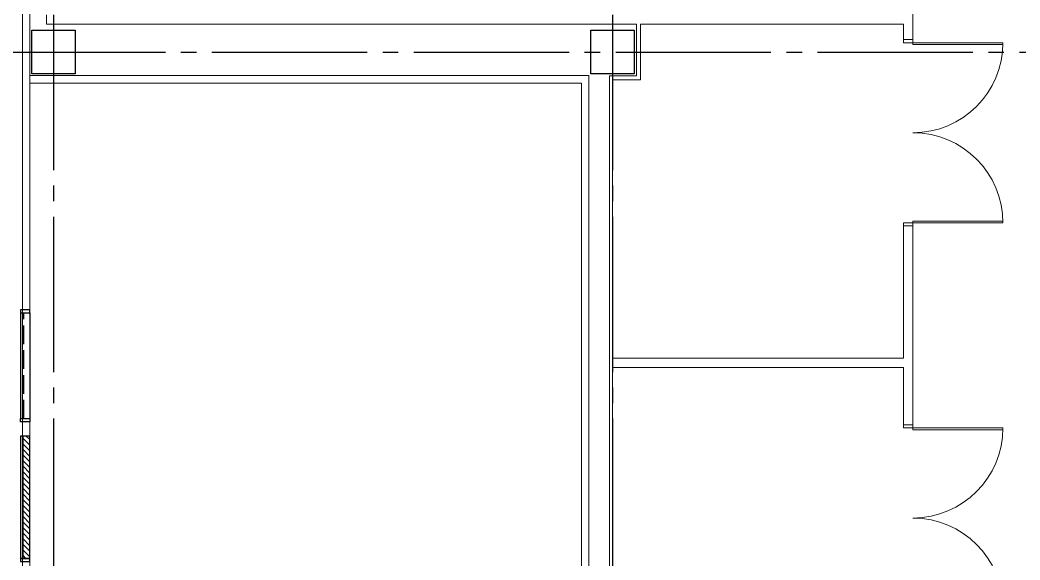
# Model space of a CAD drawing. Header units: millimetres. Extents: x -960 to 41501, y -1010 to 11880.
# Drawn here: x -54 to 1556, y 5182 to 6051 of the extents above; entities that cross this region are included whole.
import ezdxf
from ezdxf.enums import TextEntityAlignment as Align

# ---------------------------------------------------------------- set-up
doc = ezdxf.new("R2010")
doc.units = ezdxf.units.MM
doc.header["$LTSCALE"] = 100
for name, pattern in [('X-S-FAB-L10$0$COL-CEN-LIN', [3.25, 2.5, -0.25, 0.25, -0.25]), ('X-S-FAB-L10$0$HIDDEN', [0.4, 0.3, -0.1]), ('X-S-FAB-L10$0$JJP_虛線(退縮線、投影線、地下室範圍、非屬本工程、圖面分區)', [0.45, 0.3, -0.15])]:
    doc.linetypes.add(name, pattern=pattern)
for name, color, linetype in [('0-xref', 7, 'Continuous'), ('X-S-FAB-L10$0$0-DIM-TXT', 8, 'Continuous'), ('X-S-FAB-L10$0$A-WALL-EX', 8, 'Continuous'), ('X-S-FAB-L10$0$A-WALL-IN', 8, 'Continuous'), ('X-S-FAB-L10$0$BLOCK', 8, 'Continuous'), ('X-S-FAB-L10$0$CCL', 8, 'X-S-FAB-L10$0$COL-CEN-LIN'), ('X-S-FAB-L10$0$COL-S', 8, 'Continuous'), ('X-S-FAB-L10$0$Door', 8, 'Continuous'), ('X-S-FAB-L10$0$WALL_188K_EX', 8, 'Continuous'), ('X-S-FAB-L10$0$WIN', 8, 'Continuous'), ('X-S-FAB-L10$0$WIN-S', 8, 'Continuous')]:
    doc.layers.add(name, color=color, linetype=linetype)
doc.styles.add('X-S-FAB-L10$0$CHINA', font='simplex.shx', dxfattribs={"width": 0.75, "bigfont": 'chineset.shx'})
doc.styles.add('X-S-FAB-L10$0$Standard', font='', dxfattribs={"width": 0.8})
doc.styles.add('X-S-FAB-L10$0$TG_NOTE_TEXT', font='simplex.shx', dxfattribs={"width": 0.75, "bigfont": 'chineset.shx'})
doc.styles.get('X-S-FAB-L10$0$Standard').set_extended_font_data('Microsoft JhengHei')

# ---------------------------------------------------------------- blocks, each defined once
blk = doc.blocks.new('X-S-FAB-L10$0$FAB2-L05')
at = {"layer": 'X-S-FAB-L10$0$CCL'}
for p, q in [((-26160, 11005), (-26160, 0)), ((-25260, 11005), (-25260, 0)), ((-26880, 6720), (1210, 6720))]:
    blk.add_line(p, q, dxfattribs=at)
at = {"layer": 'X-S-FAB-L10$0$COL-S'}
for points in [[(-26195, 6755), (-26125, 6755), (-26125, 6685), (-26195, 6685)], [(-25295, 6755), (-25225, 6755), (-25225, 6685), (-25295, 6685)]]:
    blk.add_lwpolyline(points, close=True, dxfattribs=at)
blk = doc.blocks.new('X-S-FAB-L10')
at = {"layer": 'X-S-FAB-L10$0$WALL_188K_EX'}
h = blk.add_hatch(dxfattribs=at)
h.set_pattern_fill('LINE', color=256, scale=2, angle=-45)
h.set_pattern_definition([(315, (-53, 5283.3556), (4.49013, 4.49013), [])])
h.paths.add_polyline_path([(-49.5, 5382), (-49.5, 5185), (-38, 5185), (-38, 5382)])
at = {"layer": 'X-S-FAB-L10$0$A-WALL-EX', "linetype": 'X-S-FAB-L10$0$JJP_虛線(退縮線、投影線、地下室範圍、非屬本工程、圖面分區)', "lineweight": 0}
blk.add_line((-50, 8288), (-50, -253), dxfattribs=at)
at = {"layer": 'X-S-FAB-L10$0$A-WALL-EX', "lineweight": 0}
for p, q in [((-50, 6495), (-50, 5585)), ((-38, 5585), (-38, 6495)), ((-50, 5585), (-38, 5585)), ((-50, 5585), (-50, 5465)), ((-38, 5465), (-38, 5585)), ((-50, 5465), (-50, 5380)), ((-38, 5380), (-38, 5465))]:
    blk.add_line(p, q, dxfattribs=at)
at = {"layer": 'X-S-FAB-L10$0$A-WALL-EX', "linetype": 'X-S-FAB-L10$0$JJP_虛線(退縮線、投影線、地下室範圍、非屬本工程、圖面分區)', "lineweight": 0, "flags": 128}
for points in [[(-50, 8300), (-50, -265)], [(-38, -253), (-38, 8288)], [(-50, 5380), (-50, 3055)], [(-38, 3055), (-38, 5380)]]:
    blk.add_lwpolyline(points, dxfattribs=at)
at = {"layer": 'X-S-FAB-L10$0$A-WALL-EX', "lineweight": 0, "flags": 128}
for points in [[(849.9, 5962), (-38.1, 5962)], [(-38.1, 5950), (-38.1, 5962)], [(861.9, 5962), (849.9, 5962)], [(861.9, 3050.1), (861.9, 5962)], [(-38.1, 5950), (849.9, 5950)], [(849.9, 5950), (849.9, 3050.1)]]:
    blk.add_lwpolyline(points, dxfattribs=at)
at = {"layer": 'X-S-FAB-L10$0$A-WALL-IN', "lineweight": 0}
for p, q in [((1383.5, 6020), (1383.5, 6257.5)), ((1368.5, 6045), (1368.5, 6020)), ((1383.5, 6020), (1368.5, 6020)), ((1383.5, 5720), (1368.5, 5720)), ((1368.5, 5720), (1368.5, 5507.5)), ((1383.5, 5400), (1383.5, 5720)), ((1368.5, 5492.5), (1368.5, 5400)), ((1383.5, 5400), (1368.5, 5400))]:
    blk.add_line(p, q, dxfattribs=at)
at = {"layer": 'X-S-FAB-L10$0$A-WALL-IN', "lineweight": 0, "flags": 128}
for points in [[(-11.3, 6045), (-11.3, 6060)], [(-11.3, 6045), (938.5, 6045)], [(938.5, 6045), (938.5, 5961.5)], [(945, 6045), (1368.5, 6045)], [(945, 5961.5), (945, 6045)], [(895, 5961.5), (895, 5955)], [(938.5, 5961.5), (895, 5961.5)], [(945, 5961.5), (945, 5955)], [(895, 5955), (895, 4545)], [(900, 5507.5), (900, 5955)], [(900, 5955), (945, 5955)], [(1368.5, 5507.5), (900, 5507.5)], [(900, 5492.5), (1368.5, 5492.5)], [(900, 4550), (900, 5492.5)]]:
    blk.add_lwpolyline(points, dxfattribs=at)
at = {"layer": 'X-S-FAB-L10$0$COL-S'}
for p, q in [((-35, 6035), (35, 6035)), ((-35, 5965), (-35, 6035)), ((35, 6035), (35, 5965)), ((865, 6035), (935, 6035)), ((865, 5965), (865, 6035)), ((935, 6035), (935, 5965)), ((35, 5965), (-35, 5965)), ((935, 5965), (865, 5965))]:
    blk.add_line(p, q, dxfattribs=at)
at = {"layer": 'X-S-FAB-L10$0$Door', "lineweight": 0}
for p, q in [((1368.5, 6015), (1368.5, 6020)), ((1368.5, 6020), (1383.5, 6020)), ((1383.5, 6015), (1368.5, 6015)), ((1383.5, 6020), (1383.5, 6015)), ((1383.5, 6015), (1528.5, 6015)), ((1383.5, 6012), (1383.5, 6015)), ((1528.5, 6012), (1383.5, 6012)), ((1528.5, 6015), (1528.5, 6012)), ((1368.5, 5720), (1368.5, 5725)), ((1368.5, 5725), (1383.5, 5725)), ((1383.5, 5720), (1368.5, 5720)), ((1383.5, 5728), (1528.5, 5728)), ((1383.5, 5725), (1383.5, 5728)), ((1528.5, 5725), (1383.5, 5725)), ((1383.5, 5725), (1383.5, 5720)), ((1528.5, 5728), (1528.5, 5725)), ((1368.5, 5395), (1368.5, 5400)), ((1368.5, 5400), (1383.5, 5400)), ((1383.5, 5395), (1368.5, 5395)), ((1383.5, 5400), (1383.5, 5395)), ((1383.5, 5395), (1528.5, 5395)), ((1383.5, 5392), (1383.5, 5395)), ((1528.5, 5395), (1528.5, 5392)), ((1528.5, 5392), (1383.5, 5392))]:
    blk.add_line(p, q, dxfattribs=at)
for centre, start, end in [((1383.5, 6015), 270, 0), ((1383.5, 5725), 0, 90), ((1383.5, 5395), 270, 0), ((1383.5, 5105), 0, 90)]:
    blk.add_arc(centre, 145, start, end, dxfattribs=at)
at = {"layer": 'X-S-FAB-L10$0$WALL_188K_EX'}
for points in [[(-53, 5382), (-53, 5185), (-49.5, 5185), (-49.5, 5382)], [(-49.5, 5382), (-49.5, 5185), (-38, 5185), (-38, 5382)]]:
    blk.add_lwpolyline(points, close=True, dxfattribs=at)
at = {"layer": 'X-S-FAB-L10$0$WIN'}
for points in [[(-53, 5580), (-53, 5410)], [(-38, 5580), (-38, 5410)]]:
    blk.add_lwpolyline(points, dxfattribs=at)
at = {"layer": 'X-S-FAB-L10$0$WIN-S'}
for points in [[(-53, 5585), (-53, 5580), (-38, 5580), (-38, 5585)], [(-53, 5405), (-53, 5410), (-38, 5410), (-38, 5405)], [(-53, 5185), (-53, 5180), (-38, 5180), (-38, 5185)]]:
    blk.add_lwpolyline(points, close=True, dxfattribs=at)
at = {"layer": 'X-S-FAB-L10$0$WIN-S', "linetype": 'X-S-FAB-L10$0$HIDDEN'}
blk.add_lwpolyline([(-48, 5410), (-48, 5580)], dxfattribs=at)
at = {"layer": 'X-S-FAB-L10$0$BLOCK'}
blk.add_blockref('X-S-FAB-L10$0$FAB2-L05', (26160, -720), dxfattribs=at)
at = {"style": 'X-S-FAB-L10$0$TG_NOTE_TEXT', "width": 0.5, "flags": 1}
for p in [(7463.3, 9020), (18268.3, 8649), (11197.8, 4800.2), (16485.8, 4800.2), (25420.3, 2635), (13360, 320, 0), (7463.3, -33.3)]:
    blk.add_attdef('WH', text='', height=20, dxfattribs=at).set_placement(p, align=Align.BOTTOM_LEFT)
at = {"width": 0.5}
for style, p in [('X-S-FAB-L10$0$TG_NOTE_TEXT', (7585, 9020)), ('X-S-FAB-L10$0$TG_NOTE_TEXT', (18390, 8649)), ('X-S-FAB-L10$0$TG_NOTE_TEXT', (11117.5, 4813.5)), ('X-S-FAB-L10$0$TG_NOTE_TEXT', (16607.5, 4813.5)), ('X-S-FAB-L10$0$TG_NOTE_TEXT', (25350, 2635)), ('X-S-FAB-L10$0$Standard', (13129.4, 325, 0)), ('X-S-FAB-L10$0$TG_NOTE_TEXT', (7585, -20))]:
    blk.add_attdef('DESC', text='', height=10, dxfattribs=dict(at, style=style)).set_placement(p, align=Align.BOTTOM_LEFT)
for tag, style, p in [('TYPE', 'X-S-FAB-L10$0$TG_NOTE_TEXT', (7619.3, 9020)), ('NO', 'X-S-FAB-L10$0$TG_NOTE_TEXT', (7650.1, 9020)), ('TYPE', 'X-S-FAB-L10$0$TG_NOTE_TEXT', (18424.2, 8649)), ('NO', 'X-S-FAB-L10$0$TG_NOTE_TEXT', (18455, 8649)), ('NO', 'X-S-FAB-L10$0$TG_NOTE_TEXT', (11088.6, 4813.5)), ('TYPE', 'X-S-FAB-L10$0$TG_NOTE_TEXT', (11151.8, 4813.5)), ('TYPE', 'X-S-FAB-L10$0$TG_NOTE_TEXT', (16641.8, 4813.5)), ('NO', 'X-S-FAB-L10$0$TG_NOTE_TEXT', (16672.6, 4813.5)), ('NO', 'X-S-FAB-L10$0$TG_NOTE_TEXT', (25313, 2635)), ('TYPE', 'X-S-FAB-L10$0$TG_NOTE_TEXT', (25350, 2635)), ('NO', 'X-S-FAB-L10$0$Standard', (13100, 320, 0)), ('TYPE', 'X-S-FAB-L10$0$Standard', (13129.4, 320, 0)), ('TYPE', 'X-S-FAB-L10$0$TG_NOTE_TEXT', (7619.3, -20)), ('NO', 'X-S-FAB-L10$0$TG_NOTE_TEXT', (7650.1, -20))]:
    blk.add_attdef(tag, text='', height=10, dxfattribs=dict(at, style=style)).set_placement(p, align=Align.BOTTOM_RIGHT)
at = {"style": 'X-S-FAB-L10$0$TG_NOTE_TEXT', "width": 0.5, "flags": 1}
for rotation, p in [(180, (43, 7480)), (180, (943, 7480)), (90, (24310, 3717.8)), (270, (17080, 1711.7))]:
    blk.add_attdef('WH', text='', height=20, rotation=rotation, dxfattribs=at).set_placement(p, align=Align.BOTTOM_LEFT)
at = {"width": 0.5}
for rotation, style, p in [(180, 'X-S-FAB-L10$0$Standard', (317.6, 7480)), (180, 'X-S-FAB-L10$0$Standard', (1217.6, 7480)), (90, 'X-S-FAB-L10$0$TG_NOTE_TEXT', (24310, 3647.5)), (270, 'X-S-FAB-L10$0$TG_NOTE_TEXT', (17080, 1605))]:
    blk.add_attdef('DESC', text='', height=10, rotation=rotation, dxfattribs=dict(at, style=style)).set_placement(p, align=Align.BOTTOM_LEFT)
for tag, rotation, style, p in [('TYPE', 180, 'X-S-FAB-L10$0$Standard', (317.6, 7480)), ('NO', 180, 'X-S-FAB-L10$0$Standard', (347, 7480)), ('TYPE', 180, 'X-S-FAB-L10$0$Standard', (1217.6, 7480)), ('NO', 180, 'X-S-FAB-L10$0$Standard', (1247, 7480)), ('TYPE', 90, 'X-S-FAB-L10$0$TG_NOTE_TEXT', (24310, 3647.5)), ('NO', 90, 'X-S-FAB-L10$0$TG_NOTE_TEXT', (24310, 3610.5)), ('TYPE', 270, 'X-S-FAB-L10$0$TG_NOTE_TEXT', (17080, 1605)), ('NO', 270, 'X-S-FAB-L10$0$TG_NOTE_TEXT', (17080, 1573))]:
    blk.add_attdef(tag, text='', height=10, rotation=rotation, dxfattribs=dict(at, style=style)).set_placement(p, align=Align.BOTTOM_RIGHT)
at = {"layer": 'X-S-FAB-L10$0$0-DIM-TXT', "style": 'X-S-FAB-L10$0$CHINA', "width": 0.75}
for p in [(667.4, 7855.1, -2689.4), (22627.4, 6728.8), (25644.7, 6728.8), (24778.8, 5569.1), (1118.3, 4980), (417.8, 4594.6), (23874.8, 4355), (22927.4, 4330.1), (23749.9, 3901.4), (417.8, 3765.2), (1118.3, 3730), (417.8, 3115.8), (536.9, 2227.8), (16909, 1782.7), (888.4, 880.5), (16977.4, 750), (18878.8, 750), (25641.2, 553.2), (21364, 526.9)]:
    blk.add_attdef('HIG', text='', height=80, dxfattribs=at).set_placement(p, align=Align.MIDDLE_LEFT)

msp = doc.modelspace()

# ---------------------------------------------------------------- block references
at = {"layer": '0-xref'}
msp.add_blockref('X-S-FAB-L10', (0, 0), dxfattribs=at)

doc.saveas('drawing.dxf')
